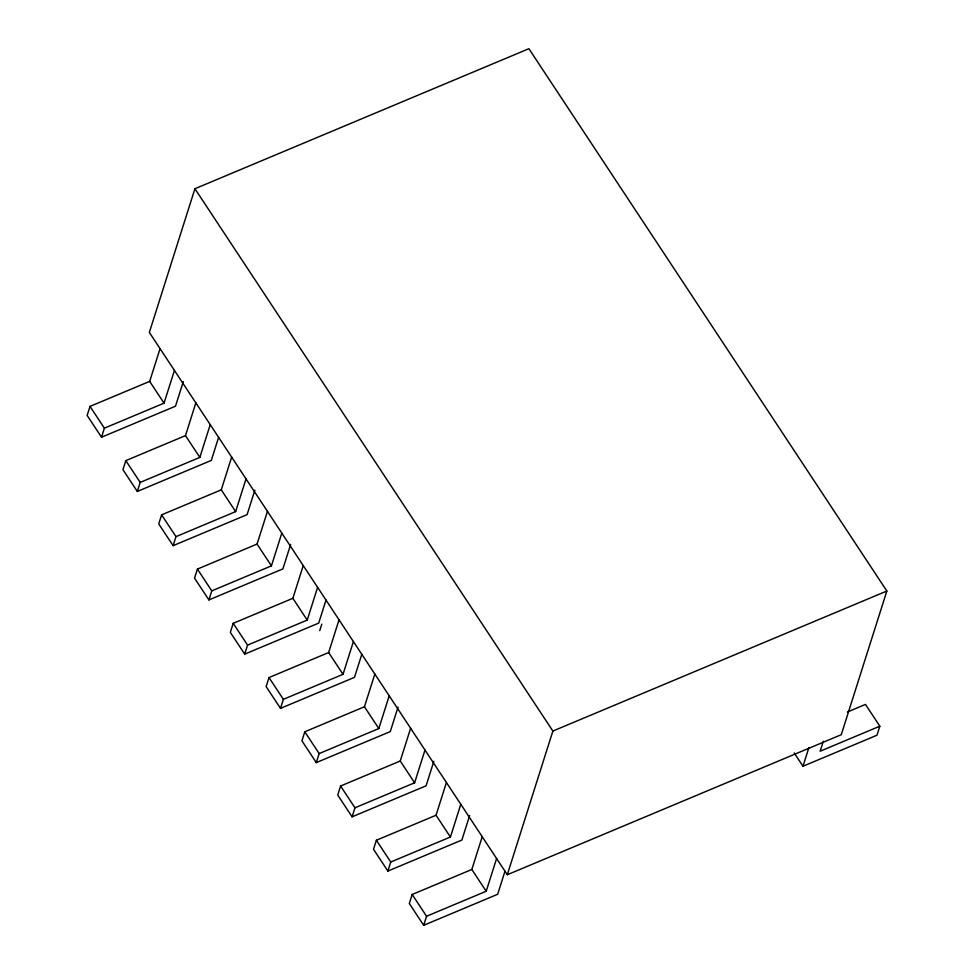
<?xml version="1.0" encoding="UTF-8"?>
<svg xmlns="http://www.w3.org/2000/svg" width="974" height="974" viewBox="0 0 974 974"><rect width="100%" height="100%" fill="white"/><g stroke="black" fill="none" stroke-linecap="round" stroke-linejoin="round"><path stroke-width="1.46" d="M160.053 348.643L149.679 381.382L90.022 406.401L87.149 415.435L101.527 437.216L175.503 406.195L183.27 381.698M101.527 437.216L104.388 428.17L164.046 403.163L174.431 370.424M194.922 188.737L149.351 332.426L507.296 874.737L841.268 734.7L886.851 591.023L528.894 48.7L194.922 188.737L552.879 731.06L507.296 874.737M195.847 402.883L185.474 435.622L125.816 460.629L122.943 469.663L137.322 491.444L211.309 460.422L218.614 437.375M137.322 491.444L140.195 482.41L199.84 457.39L210.226 424.664M231.654 457.11L221.268 489.849L161.611 514.856L158.738 523.902L173.116 545.671L247.104 514.649L254.871 490.166M173.116 545.671L175.99 536.637L235.635 511.63L246.02 478.891M267.448 511.35L257.063 544.076L197.405 569.096L194.544 578.13L208.911 599.911L282.898 568.889L290.666 544.405M208.911 599.911L211.784 590.877L271.429 565.857L281.815 533.119M303.243 565.577L292.857 598.316L233.2 623.323L230.339 632.357L244.705 654.138L318.693 623.116L325.998 600.069M244.705 654.138L247.579 645.105L307.224 620.085L317.609 587.359M339.037 619.805L328.652 652.543L268.994 677.563L266.133 686.597L280.5 708.366L354.487 677.356L361.792 654.309M280.5 708.366L283.373 699.332L343.018 674.325L353.404 641.586M319.74 630.628L321.797 624.139M374.832 674.045L364.446 706.771L304.789 731.791L301.928 740.824L316.294 762.605L390.282 731.584L398.049 707.1M316.294 762.605L319.168 753.572L378.825 728.552L389.198 695.813M410.626 728.272L400.241 761.011L340.583 786.018L337.722 795.052L352.089 816.833L426.076 785.811L433.844 761.327M352.089 816.833L354.962 807.799L414.62 782.792L424.993 750.053M446.421 782.499L436.035 815.238L376.378 840.258L373.517 849.291L387.883 871.073L461.871 840.051L469.638 815.555M387.883 871.073L390.757 862.027L450.414 837.019L460.799 804.281M482.215 836.739L471.83 869.478L412.172 894.485L409.311 903.519L423.69 925.3L497.665 894.278L504.97 871.231M423.69 925.3L426.551 916.266L486.209 891.247L496.594 858.52M794.2 752.939L802.978 766.246L808.919 747.533M823.334 741.251L820.169 751.21L879.826 726.19L865.46 704.421L847.417 711.982M879.826 726.19L876.965 735.224L802.978 766.246M552.879 731.06L886.851 591.023M149.679 381.382L164.046 403.163M185.474 435.622L199.84 457.39M221.268 489.849L235.635 511.63M257.063 544.076L271.429 565.857M292.857 598.316L307.224 620.085M328.652 652.543L343.018 674.325M364.446 706.771L378.825 728.552M400.241 761.011L414.62 782.792M436.035 815.238L450.414 837.019M471.83 869.478L486.209 891.247M90.022 406.401L104.388 428.17M125.816 460.629L140.195 482.41M161.611 514.856L175.99 536.637M197.405 569.096L211.784 590.877M233.2 623.323L247.579 645.105M268.994 677.563L283.373 699.332M304.789 731.791L319.168 753.572M340.583 786.018L354.962 807.799M376.378 840.258L390.757 862.027M412.172 894.485L426.551 916.266"/></g></svg>
